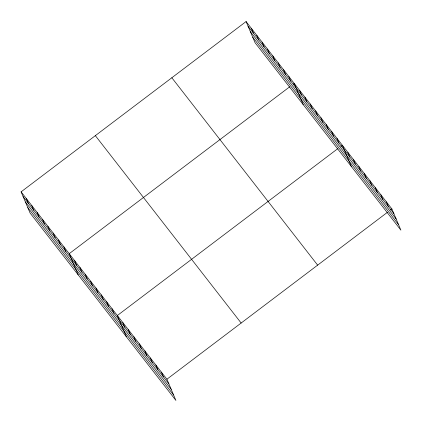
<?xml version="1.0" encoding="UTF-8"?>
<svg xmlns="http://www.w3.org/2000/svg" width="422" height="422" viewBox="0 0 422 422"><rect width="100%" height="100%" fill="white"/><g stroke="black" fill="none" stroke-linecap="round" stroke-linejoin="round"><path stroke-width="0.63" d="M21.1 191.841L166.912 379.225L175.916 400.441L30.104 213.057L21.1 191.841L246.084 21.559L391.896 208.943L400.9 230.159L255.088 42.775L246.084 21.559M289.745 86.768L69.219 253.68L78.223 274.896M293.211 84.147L294.203 83.398L303.207 104.609M337.864 148.602L117.337 315.519L126.342 336.73M340.834 146.355L342.321 145.231L351.326 166.447M166.912 379.225L387.438 212.313M390.408 210.066L391.896 208.943M248.073 26.243L393.884 213.627M250.388 31.697L396.2 219.081M252.773 37.315L398.584 224.704M171.838 77.754L317.65 265.137M95.346 135.647L241.157 323.036M23.089 196.525L168.9 383.909M25.404 201.98L171.216 389.364M27.789 207.603L173.6 394.987M386.388 201.864L388.372 206.548M380.876 194.785L382.865 199.469M375.369 187.706L377.358 192.39M369.862 180.627L371.851 185.311M364.355 173.547L366.338 178.232M358.842 166.468L360.831 171.153M353.335 159.389L355.324 164.074M347.828 152.31L349.817 156.995M336.972 138.363L338.961 143.042M331.623 131.49L333.612 136.174M326.28 124.622L328.269 129.301M320.931 117.749L322.92 122.433M315.587 110.88L317.576 115.559M310.239 104.007L312.227 108.691M304.895 97.139L306.884 101.818M299.546 90.266L301.535 94.95M288.854 76.524L290.842 81.209M283.51 69.651L285.494 74.335M278.161 62.783L280.15 67.467M272.812 55.91L274.801 60.594M267.469 49.042L269.458 53.726M262.12 42.168L264.109 46.853M256.776 35.3L258.765 39.984M251.428 28.427L253.416 33.111M161.404 372.146L163.393 376.83M155.897 365.067L157.881 369.751M150.385 357.988L152.374 362.672M144.878 350.914L146.867 355.593M139.371 343.835L141.359 348.514M133.864 336.756L135.847 341.435M128.351 329.677L130.34 334.356M122.844 322.598L124.833 327.277M111.988 308.646L113.977 313.33M106.645 301.777L108.633 306.456M101.296 294.904L103.284 299.588M95.952 288.031L97.936 292.715M90.603 281.163L92.592 285.847M85.26 274.289L87.243 278.974M79.911 267.421L81.9 272.106M74.562 260.548L76.551 265.232M63.87 246.807L65.858 251.491M58.526 239.939L60.515 244.623M53.177 233.065L55.166 237.75M47.834 226.197L49.822 230.881M42.485 219.324L44.474 224.008M37.141 212.456L39.125 217.14M31.792 205.583L33.781 210.267M26.449 198.715L28.432 203.393"/></g></svg>
